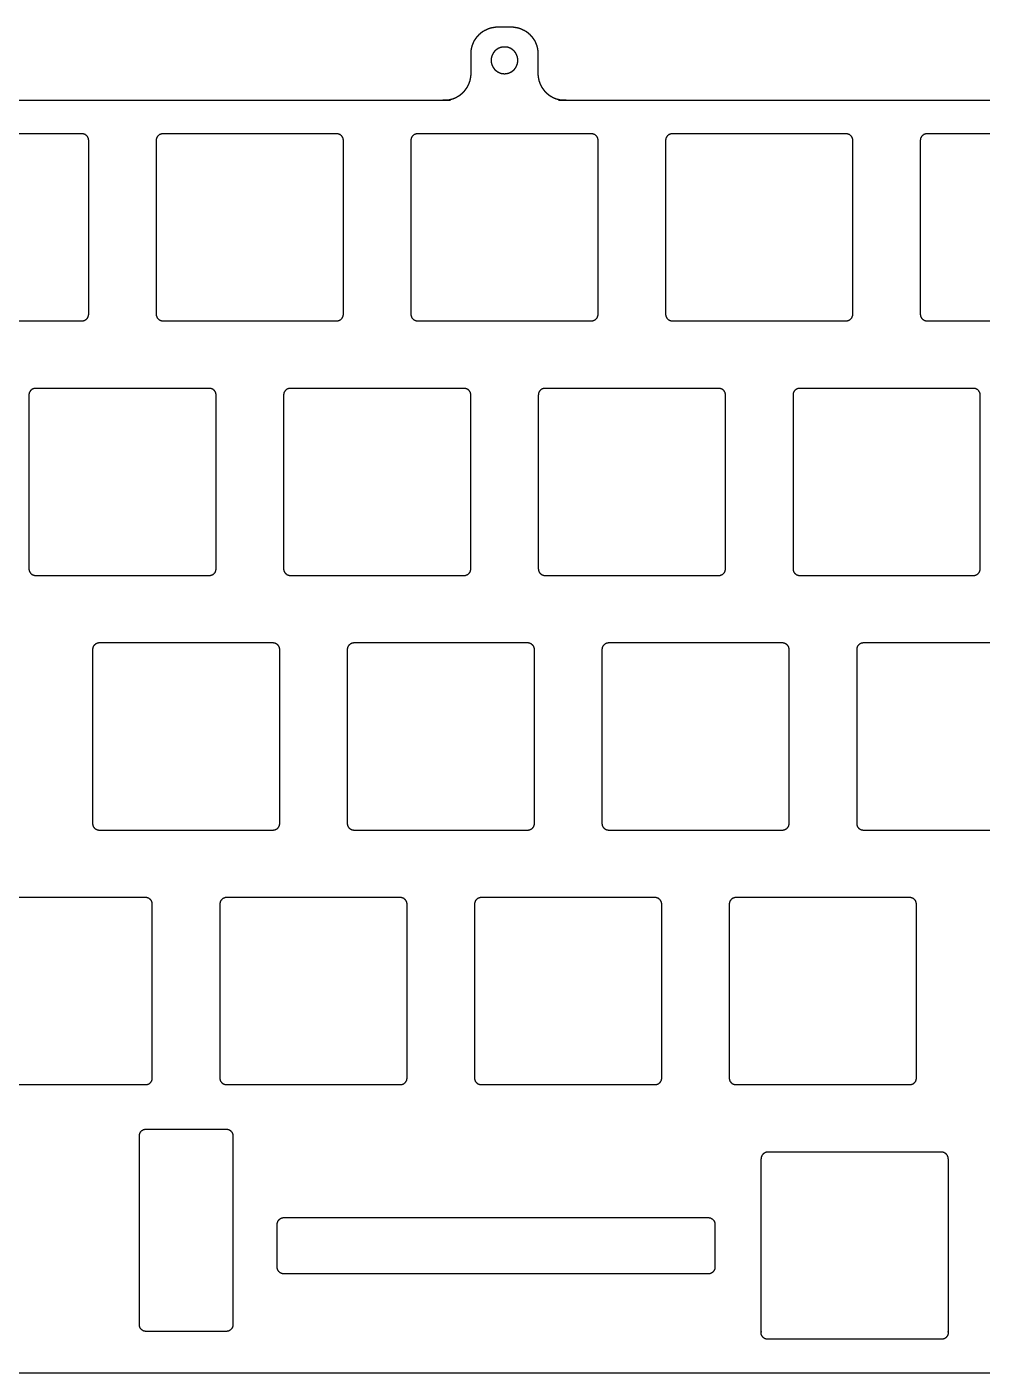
# Model space of a CAD drawing. Header units: millimetres. Extents: x -158 to 147, y 326 to 433.
# Drawn here: x -88.6 to -17.2, y 331.9 to 432.6 of the extents above; entities that cross this region are included whole.
import ezdxf

# ---------------------------------------------------------------- set-up
doc = ezdxf.new("R2010")
doc.units = ezdxf.units.MM
doc.layers.add('Default', color=178, linetype='Continuous', true_color=0x000000)

msp = doc.modelspace()

# ---------------------------------------------------------------- linework, layer by layer
at = {"layer": 'Default'}
for points in [[(-54.71, 432.1, -22.34), (-54.69, 432.12, -22.34), (-54.66, 432.14, -22.34)], [(-54.66, 432.14, -22.34), (-54.64, 432.17, -22.34), (-54.61, 432.19, -22.34)], [(-54.61, 432.19, -22.34), (-54.58, 432.21, -22.34), (-54.55, 432.23, -22.34)], [(-54.55, 432.23, -22.34), (-54.53, 432.25, -22.34), (-54.5, 432.27, -22.34)], [(-54.5, 432.27, -22.34), (-54.47, 432.28, -22.34), (-54.44, 432.3, -22.34)], [(-54.44, 432.3, -22.34), (-54.41, 432.32, -22.34), (-54.38, 432.34, -22.34)], [(-54.38, 432.34, -22.34), (-54.35, 432.35, -22.34), (-54.32, 432.37, -22.34)], [(-54.32, 432.37, -22.34), (-54.29, 432.38, -22.34), (-54.26, 432.4, -22.34)], [(-54.26, 432.4, -22.34), (-54.23, 432.41, -22.34), (-54.2, 432.43, -22.34)], [(-54.2, 432.43, -22.34), (-54.17, 432.44, -22.34), (-54.13, 432.45, -22.34)], [(-54.13, 432.45, -22.34), (-54.1, 432.47, -22.34), (-54.07, 432.48, -22.34)], [(-54.07, 432.48, -22.34), (-54.04, 432.49, -22.34), (-54.01, 432.5, -22.34)], [(-54.01, 432.5, -22.34), (-53.97, 432.51, -22.34), (-53.94, 432.52, -22.34)], [(-53.94, 432.52, -22.34), (-53.91, 432.53, -22.34), (-53.87, 432.54, -22.34)], [(-53.87, 432.54, -22.34), (-53.84, 432.54, -22.34), (-53.81, 432.55, -22.34)], [(-53.81, 432.55, -22.34), (-53.77, 432.56, -22.34), (-53.74, 432.56, -22.34)], [(-53.74, 432.56, -22.34), (-53.71, 432.57, -22.34), (-53.67, 432.57, -22.34)], [(-53.67, 432.57, -22.34), (-53.64, 432.58, -22.34), (-53.6, 432.58, -22.34)], [(-53.6, 432.58, -22.34), (-53.57, 432.59, -22.34), (-53.54, 432.59, -22.34)], [(-53.54, 432.59, -22.34), (-53.5, 432.59, -22.34), (-53.47, 432.59, -22.34)], [(-52.33, 432.59, -22.34), (-52.3, 432.59, -22.34), (-52.26, 432.59, -22.34)], [(-52.26, 432.59, -22.34), (-52.23, 432.59, -22.34), (-52.2, 432.58, -22.34)], [(-52.2, 432.58, -22.34), (-52.16, 432.58, -22.34), (-52.13, 432.57, -22.34)], [(-52.13, 432.57, -22.34), (-52.09, 432.57, -22.34), (-52.06, 432.56, -22.34)], [(-52.06, 432.56, -22.34), (-52.03, 432.56, -22.34), (-51.99, 432.55, -22.34)], [(-51.99, 432.55, -22.34), (-51.96, 432.54, -22.34), (-51.93, 432.54, -22.34)], [(-51.93, 432.54, -22.34), (-51.89, 432.53, -22.34), (-51.86, 432.52, -22.34)], [(-51.86, 432.52, -22.34), (-51.83, 432.51, -22.34), (-51.8, 432.5, -22.34)], [(-51.8, 432.5, -22.34), (-51.76, 432.49, -22.34), (-51.73, 432.48, -22.34)], [(-51.73, 432.48, -22.34), (-51.7, 432.47, -22.34), (-51.67, 432.45, -22.34)], [(-51.67, 432.45, -22.34), (-51.63, 432.44, -22.34), (-51.6, 432.43, -22.34)], [(-51.6, 432.43, -22.34), (-51.57, 432.41, -22.34), (-51.54, 432.4, -22.34)], [(-51.54, 432.4, -22.34), (-51.51, 432.38, -22.34), (-51.48, 432.37, -22.34)], [(-51.48, 432.37, -22.34), (-51.45, 432.35, -22.34), (-51.42, 432.34, -22.34)], [(-51.42, 432.34, -22.34), (-51.39, 432.32, -22.34), (-51.36, 432.3, -22.34)], [(-51.36, 432.3, -22.34), (-51.33, 432.28, -22.34), (-51.3, 432.27, -22.34)], [(-51.3, 432.27, -22.34), (-51.27, 432.25, -22.34), (-51.25, 432.23, -22.34)], [(-51.25, 432.23, -22.34), (-51.22, 432.21, -22.34), (-51.19, 432.19, -22.34)], [(-51.19, 432.19, -22.34), (-51.16, 432.17, -22.34), (-51.14, 432.14, -22.34)], [(-51.14, 432.14, -22.34), (-51.11, 432.12, -22.34), (-51.09, 432.1, -22.34)], [(-55.34, 431.07, -22.34), (-55.33, 431.1, -22.34), (-55.33, 431.13, -22.34)], [(-55.33, 431.13, -22.34), (-55.32, 431.17, -22.34), (-55.31, 431.2, -22.34)], [(-55.31, 431.2, -22.34), (-55.3, 431.23, -22.34), (-55.28, 431.26, -22.34)], [(-55.28, 431.26, -22.34), (-55.27, 431.3, -22.34), (-55.26, 431.33, -22.34)], [(-55.26, 431.33, -22.34), (-55.25, 431.36, -22.34), (-55.23, 431.39, -22.34)], [(-55.23, 431.39, -22.34), (-55.22, 431.42, -22.34), (-55.21, 431.45, -22.34)], [(-55.21, 431.45, -22.34), (-55.19, 431.48, -22.34), (-55.18, 431.51, -22.34)], [(-55.18, 431.51, -22.34), (-55.16, 431.54, -22.34), (-55.14, 431.57, -22.34)], [(-55.14, 431.57, -22.34), (-55.13, 431.6, -22.34), (-55.11, 431.63, -22.34)], [(-55.11, 431.63, -22.34), (-55.09, 431.66, -22.34), (-55.07, 431.69, -22.34)], [(-55.07, 431.69, -22.34), (-55.05, 431.72, -22.34), (-55.03, 431.75, -22.34)], [(-55.03, 431.75, -22.34), (-55.01, 431.77, -22.34), (-54.99, 431.8, -22.34)], [(-54.99, 431.8, -22.34), (-54.97, 431.83, -22.34), (-54.95, 431.86, -22.34)], [(-54.95, 431.86, -22.34), (-54.93, 431.88, -22.34), (-54.91, 431.91, -22.34)], [(-54.91, 431.91, -22.34), (-54.88, 431.93, -22.34), (-54.86, 431.96, -22.34)], [(-54.86, 431.96, -22.34), (-54.84, 431.98, -22.34), (-54.81, 432.01, -22.34)], [(-54.81, 432.01, -22.34), (-54.79, 432.03, -22.34), (-54.77, 432.06, -22.34)], [(-54.77, 432.06, -22.34), (-54.74, 432.08, -22.34), (-54.71, 432.1, -22.34)], [(-51.09, 432.1, -22.34), (-51.06, 432.08, -22.34), (-51.03, 432.06, -22.34)], [(-51.03, 432.06, -22.34), (-51.01, 432.03, -22.34), (-50.99, 432.01, -22.34)], [(-50.99, 432.01, -22.34), (-50.96, 431.98, -22.34), (-50.94, 431.96, -22.34)], [(-50.94, 431.96, -22.34), (-50.92, 431.93, -22.34), (-50.89, 431.91, -22.34)], [(-50.89, 431.91, -22.34), (-50.87, 431.88, -22.34), (-50.85, 431.86, -22.34)], [(-50.85, 431.86, -22.34), (-50.83, 431.83, -22.34), (-50.81, 431.8, -22.34)], [(-50.81, 431.8, -22.34), (-50.79, 431.77, -22.34), (-50.77, 431.75, -22.34)], [(-50.77, 431.75, -22.34), (-50.75, 431.72, -22.34), (-50.73, 431.69, -22.34)], [(-50.73, 431.69, -22.34), (-50.71, 431.66, -22.34), (-50.69, 431.63, -22.34)], [(-50.69, 431.63, -22.34), (-50.67, 431.6, -22.34), (-50.66, 431.57, -22.34)], [(-50.66, 431.57, -22.34), (-50.64, 431.54, -22.34), (-50.62, 431.51, -22.34)], [(-50.62, 431.51, -22.34), (-50.61, 431.48, -22.34), (-50.59, 431.45, -22.34)], [(-50.59, 431.45, -22.34), (-50.58, 431.42, -22.34), (-50.57, 431.39, -22.34)], [(-50.57, 431.39, -22.34), (-50.55, 431.36, -22.34), (-50.54, 431.33, -22.34)], [(-50.54, 431.33, -22.34), (-50.53, 431.3, -22.34), (-50.52, 431.26, -22.34)], [(-50.52, 431.26, -22.34), (-50.5, 431.23, -22.34), (-50.49, 431.2, -22.34)], [(-50.49, 431.2, -22.34), (-50.48, 431.17, -22.34), (-50.47, 431.13, -22.34)], [(-50.47, 431.13, -22.34), (-50.47, 431.1, -22.34), (-50.46, 431.07, -22.34)], [(-55.4, 430.73, -22.34), (-55.39, 430.76, -22.34), (-55.39, 430.8, -22.34)], [(-55.4, 430.66, -22.34), (-55.4, 430.7, -22.34), (-55.4, 430.73, -22.34)], [(-55.39, 430.8, -22.34), (-55.39, 430.83, -22.34), (-55.38, 430.87, -22.34)], [(-55.38, 430.87, -22.34), (-55.38, 430.9, -22.34), (-55.37, 430.93, -22.34)], [(-55.37, 430.93, -22.34), (-55.36, 430.97, -22.34), (-55.36, 431, -22.34)], [(-55.36, 431, -22.34), (-55.35, 431.03, -22.34), (-55.34, 431.07, -22.34)], [(-53.89, 430.2, -22.34), (-53.9, 430.18, -22.34), (-53.9, 430.16, -22.34)], [(-53.9, 430.16, -22.34), (-53.9, 430.15, -22.34), (-53.9, 430.13, -22.34)], [(-53.9, 430.13, -22.34), (-53.9, 430.11, -22.34), (-53.9, 430.09, -22.34)], [(-53.9, 430.09, -22.34), (-53.9, 430.08, -22.34), (-53.9, 430.06, -22.34)], [(-53.88, 430.3, -22.34), (-53.88, 430.28, -22.34), (-53.89, 430.27, -22.34)], [(-53.89, 430.27, -22.34), (-53.89, 430.25, -22.34), (-53.89, 430.23, -22.34)], [(-53.89, 430.23, -22.34), (-53.89, 430.21, -22.34), (-53.89, 430.2, -22.34)], [(-53.87, 430.33, -22.34), (-53.87, 430.32, -22.34), (-53.88, 430.3, -22.34)], [(-53.86, 430.37, -22.34), (-53.87, 430.35, -22.34), (-53.87, 430.33, -22.34)], [(-53.85, 430.4, -22.34), (-53.86, 430.38, -22.34), (-53.86, 430.37, -22.34)], [(-53.84, 430.43, -22.34), (-53.85, 430.42, -22.34), (-53.85, 430.4, -22.34)], [(-53.83, 430.47, -22.34), (-53.83, 430.45, -22.34), (-53.84, 430.43, -22.34)], [(-53.81, 430.5, -22.34), (-53.82, 430.48, -22.34), (-53.83, 430.47, -22.34)], [(-53.8, 430.53, -22.34), (-53.81, 430.51, -22.34), (-53.81, 430.5, -22.34)], [(-53.78, 430.56, -22.34), (-53.79, 430.54, -22.34), (-53.8, 430.53, -22.34)], [(-53.77, 430.59, -22.34), (-53.78, 430.58, -22.34), (-53.78, 430.56, -22.34)], [(-53.75, 430.62, -22.34), (-53.76, 430.61, -22.34), (-53.77, 430.59, -22.34)], [(-53.73, 430.65, -22.34), (-53.74, 430.64, -22.34), (-53.75, 430.62, -22.34)], [(-53.71, 430.68, -22.34), (-53.72, 430.66, -22.34), (-53.73, 430.65, -22.34)], [(-53.69, 430.71, -22.34), (-53.7, 430.69, -22.34), (-53.71, 430.68, -22.34)], [(-53.67, 430.73, -22.34), (-53.68, 430.72, -22.34), (-53.69, 430.71, -22.34)], [(-53.65, 430.76, -22.34), (-53.66, 430.75, -22.34), (-53.67, 430.73, -22.34)], [(-53.62, 430.78, -22.34), (-53.63, 430.77, -22.34), (-53.65, 430.76, -22.34)], [(-53.6, 430.81, -22.34), (-53.61, 430.8, -22.34), (-53.62, 430.78, -22.34)], [(-53.57, 430.83, -22.34), (-53.59, 430.82, -22.34), (-53.6, 430.81, -22.34)], [(-53.55, 430.86, -22.34), (-53.56, 430.84, -22.34), (-53.57, 430.83, -22.34)], [(-53.52, 430.88, -22.34), (-53.53, 430.87, -22.34), (-53.55, 430.86, -22.34)], [(-53.49, 430.9, -22.34), (-53.51, 430.89, -22.34), (-53.52, 430.88, -22.34)], [(-53.46, 430.92, -22.34), (-53.48, 430.91, -22.34), (-53.49, 430.9, -22.34)], [(-53.43, 430.94, -22.34), (-53.45, 430.93, -22.34), (-53.46, 430.92, -22.34)], [(-53.41, 430.96, -22.34), (-53.42, 430.95, -22.34), (-53.43, 430.94, -22.34)], [(-53.37, 430.97, -22.34), (-53.39, 430.97, -22.34), (-53.41, 430.96, -22.34)], [(-53.34, 430.99, -22.34), (-53.36, 430.98, -22.34), (-53.37, 430.97, -22.34)], [(-53.31, 431, -22.34), (-53.33, 431, -22.34), (-53.34, 430.99, -22.34)], [(-53.28, 431.02, -22.34), (-53.3, 431.01, -22.34), (-53.31, 431, -22.34)], [(-53.25, 431.03, -22.34), (-53.26, 431.02, -22.34), (-53.28, 431.02, -22.34)], [(-53.22, 431.04, -22.34), (-53.23, 431.04, -22.34), (-53.25, 431.03, -22.34)], [(-53.18, 431.05, -22.34), (-53.2, 431.05, -22.34), (-53.22, 431.04, -22.34)], [(-53.15, 431.06, -22.34), (-53.17, 431.06, -22.34), (-53.18, 431.05, -22.34)], [(-53.12, 431.07, -22.34), (-53.13, 431.07, -22.34), (-53.15, 431.06, -22.34)], [(-53.08, 431.08, -22.34), (-53.1, 431.07, -22.34), (-53.12, 431.07, -22.34)], [(-53.05, 431.08, -22.34), (-53.06, 431.08, -22.34), (-53.08, 431.08, -22.34)], [(-53.01, 431.09, -22.34), (-53.03, 431.08, -22.34), (-53.05, 431.08, -22.34)], [(-52.98, 431.09, -22.34), (-53, 431.09, -22.34), (-53.01, 431.09, -22.34)], [(-52.94, 431.09, -22.34), (-52.96, 431.09, -22.34), (-52.98, 431.09, -22.34)], [(-52.91, 431.09, -22.34), (-52.93, 431.09, -22.34), (-52.94, 431.09, -22.34)], [(-52.87, 431.09, -22.34), (-52.89, 431.09, -22.34), (-52.91, 431.09, -22.34)], [(-52.84, 431.09, -22.34), (-52.86, 431.09, -22.34), (-52.87, 431.09, -22.34)], [(-52.8, 431.09, -22.34), (-52.82, 431.09, -22.34), (-52.84, 431.09, -22.34)], [(-52.77, 431.08, -22.34), (-52.79, 431.09, -22.34), (-52.8, 431.09, -22.34)], [(-52.74, 431.08, -22.34), (-52.75, 431.08, -22.34), (-52.77, 431.08, -22.34)], [(-52.7, 431.07, -22.34), (-52.72, 431.08, -22.34), (-52.74, 431.08, -22.34)], [(-52.67, 431.07, -22.34), (-52.68, 431.07, -22.34), (-52.7, 431.07, -22.34)], [(-52.63, 431.06, -22.34), (-52.65, 431.06, -22.34), (-52.67, 431.07, -22.34)], [(-52.6, 431.05, -22.34), (-52.62, 431.05, -22.34), (-52.63, 431.06, -22.34)], [(-52.57, 431.04, -22.34), (-52.58, 431.04, -22.34), (-52.6, 431.05, -22.34)], [(-52.54, 431.02, -22.34), (-52.55, 431.03, -22.34), (-52.57, 431.04, -22.34)], [(-52.5, 431.01, -22.34), (-52.52, 431.02, -22.34), (-52.54, 431.02, -22.34)], [(-52.47, 431, -22.34), (-52.49, 431, -22.34), (-52.5, 431.01, -22.34)], [(-52.44, 430.98, -22.34), (-52.46, 430.99, -22.34), (-52.47, 431, -22.34)], [(-52.41, 430.97, -22.34), (-52.43, 430.97, -22.34), (-52.44, 430.98, -22.34)], [(-52.38, 430.95, -22.34), (-52.4, 430.96, -22.34), (-52.41, 430.97, -22.34)], [(-52.35, 430.93, -22.34), (-52.37, 430.94, -22.34), (-52.38, 430.95, -22.34)], [(-52.32, 430.91, -22.34), (-52.34, 430.92, -22.34), (-52.35, 430.93, -22.34)], [(-52.29, 430.89, -22.34), (-52.31, 430.9, -22.34), (-52.32, 430.91, -22.34)], [(-52.27, 430.87, -22.34), (-52.28, 430.88, -22.34), (-52.29, 430.89, -22.34)], [(-52.24, 430.84, -22.34), (-52.25, 430.86, -22.34), (-52.27, 430.87, -22.34)], [(-52.21, 430.82, -22.34), (-52.23, 430.83, -22.34), (-52.24, 430.84, -22.34)], [(-52.19, 430.8, -22.34), (-52.2, 430.81, -22.34), (-52.21, 430.82, -22.34)], [(-52.17, 430.77, -22.34), (-52.18, 430.78, -22.34), (-52.19, 430.8, -22.34)], [(-52.14, 430.75, -22.34), (-52.15, 430.76, -22.34), (-52.17, 430.77, -22.34)], [(-52.12, 430.72, -22.34), (-52.13, 430.73, -22.34), (-52.14, 430.75, -22.34)], [(-52.1, 430.69, -22.34), (-52.11, 430.71, -22.34), (-52.12, 430.72, -22.34)], [(-52.08, 430.66, -22.34), (-52.09, 430.68, -22.34), (-52.1, 430.69, -22.34)], [(-52.06, 430.64, -22.34), (-52.07, 430.65, -22.34), (-52.08, 430.66, -22.34)], [(-52.04, 430.61, -22.34), (-52.05, 430.62, -22.34), (-52.06, 430.64, -22.34)], [(-52.02, 430.58, -22.34), (-52.03, 430.59, -22.34), (-52.04, 430.61, -22.34)], [(-52.01, 430.54, -22.34), (-52.02, 430.56, -22.34), (-52.02, 430.58, -22.34)], [(-51.99, 430.51, -22.34), (-52, 430.53, -22.34), (-52.01, 430.54, -22.34)], [(-51.98, 430.48, -22.34), (-51.99, 430.5, -22.34), (-51.99, 430.51, -22.34)], [(-51.97, 430.45, -22.34), (-51.97, 430.47, -22.34), (-51.98, 430.48, -22.34)], [(-51.95, 430.42, -22.34), (-51.96, 430.43, -22.34), (-51.97, 430.45, -22.34)], [(-51.94, 430.38, -22.34), (-51.95, 430.4, -22.34), (-51.95, 430.42, -22.34)], [(-51.93, 430.35, -22.34), (-51.94, 430.37, -22.34), (-51.94, 430.38, -22.34)], [(-51.93, 430.32, -22.34), (-51.93, 430.33, -22.34), (-51.93, 430.35, -22.34)], [(-51.92, 430.28, -22.34), (-51.92, 430.3, -22.34), (-51.93, 430.32, -22.34)], [(-51.91, 430.25, -22.34), (-51.92, 430.27, -22.34), (-51.92, 430.28, -22.34)], [(-51.91, 430.21, -22.34), (-51.91, 430.23, -22.34), (-51.91, 430.25, -22.34)], [(-51.9, 430.18, -22.34), (-51.91, 430.2, -22.34), (-51.91, 430.21, -22.34)], [(-51.9, 430.15, -22.34), (-51.9, 430.16, -22.34), (-51.9, 430.18, -22.34)], [(-51.9, 430.11, -22.34), (-51.9, 430.13, -22.34), (-51.9, 430.15, -22.34)], [(-51.9, 430.08, -22.34), (-51.9, 430.09, -22.34), (-51.9, 430.11, -22.34)], [(-50.46, 431.07, -22.34), (-50.45, 431.03, -22.34), (-50.44, 431, -22.34)], [(-50.44, 431, -22.34), (-50.44, 430.97, -22.34), (-50.43, 430.93, -22.34)], [(-50.43, 430.93, -22.34), (-50.42, 430.9, -22.34), (-50.42, 430.87, -22.34)], [(-50.42, 430.87, -22.34), (-50.41, 430.83, -22.34), (-50.41, 430.8, -22.34)], [(-50.41, 430.8, -22.34), (-50.41, 430.76, -22.34), (-50.4, 430.73, -22.34)], [(-50.4, 430.73, -22.34), (-50.4, 430.7, -22.34), (-50.4, 430.66, -22.34)], [(-53.9, 430.06, -22.34), (-53.9, 430.04, -22.34), (-53.9, 430.02, -22.34)], [(-53.9, 430.02, -22.34), (-53.9, 430.01, -22.34), (-53.89, 429.99, -22.34)], [(-53.89, 429.99, -22.34), (-53.89, 429.97, -22.34), (-53.89, 429.95, -22.34)], [(-53.89, 429.95, -22.34), (-53.89, 429.94, -22.34), (-53.89, 429.92, -22.34)], [(-53.89, 429.92, -22.34), (-53.88, 429.9, -22.34), (-53.88, 429.89, -22.34)], [(-53.88, 429.89, -22.34), (-53.87, 429.87, -22.34), (-53.87, 429.85, -22.34)], [(-53.87, 429.85, -22.34), (-53.87, 429.84, -22.34), (-53.86, 429.82, -22.34)], [(-53.86, 429.82, -22.34), (-53.86, 429.8, -22.34), (-53.85, 429.79, -22.34)], [(-53.85, 429.79, -22.34), (-53.85, 429.77, -22.34), (-53.84, 429.75, -22.34)], [(-53.84, 429.75, -22.34), (-53.83, 429.74, -22.34), (-53.83, 429.72, -22.34)], [(-53.83, 429.72, -22.34), (-53.82, 429.7, -22.34), (-53.81, 429.69, -22.34)], [(-53.81, 429.69, -22.34), (-53.81, 429.67, -22.34), (-53.8, 429.66, -22.34)], [(-53.8, 429.66, -22.34), (-53.79, 429.64, -22.34), (-53.78, 429.63, -22.34)], [(-53.78, 429.63, -22.34), (-53.78, 429.61, -22.34), (-53.77, 429.6, -22.34)], [(-53.77, 429.6, -22.34), (-53.76, 429.58, -22.34), (-53.75, 429.57, -22.34)], [(-53.75, 429.57, -22.34), (-53.74, 429.55, -22.34), (-53.73, 429.54, -22.34)], [(-53.73, 429.54, -22.34), (-53.72, 429.52, -22.34), (-53.71, 429.51, -22.34)], [(-53.71, 429.51, -22.34), (-53.7, 429.49, -22.34), (-53.69, 429.48, -22.34)], [(-53.69, 429.48, -22.34), (-53.68, 429.47, -22.34), (-53.67, 429.45, -22.34)], [(-53.67, 429.45, -22.34), (-53.66, 429.44, -22.34), (-53.65, 429.43, -22.34)], [(-53.65, 429.43, -22.34), (-53.63, 429.41, -22.34), (-53.62, 429.4, -22.34)], [(-53.62, 429.4, -22.34), (-53.61, 429.39, -22.34), (-53.6, 429.38, -22.34)], [(-53.6, 429.38, -22.34), (-53.59, 429.37, -22.34), (-53.57, 429.35, -22.34)], [(-53.57, 429.35, -22.34), (-53.56, 429.34, -22.34), (-53.55, 429.33, -22.34)], [(-53.55, 429.33, -22.34), (-53.53, 429.32, -22.34), (-53.52, 429.31, -22.34)], [(-53.52, 429.31, -22.34), (-53.51, 429.3, -22.34), (-53.49, 429.29, -22.34)], [(-53.49, 429.29, -22.34), (-53.48, 429.28, -22.34), (-53.46, 429.27, -22.34)], [(-53.46, 429.27, -22.34), (-53.45, 429.26, -22.34), (-53.43, 429.25, -22.34)], [(-53.43, 429.25, -22.34), (-53.42, 429.24, -22.34), (-53.41, 429.23, -22.34)], [(-53.41, 429.23, -22.34), (-53.39, 429.22, -22.34), (-53.37, 429.21, -22.34)], [(-53.37, 429.21, -22.34), (-53.36, 429.21, -22.34), (-53.34, 429.2, -22.34)], [(-53.34, 429.2, -22.34), (-53.33, 429.19, -22.34), (-53.31, 429.18, -22.34)], [(-53.31, 429.18, -22.34), (-53.3, 429.18, -22.34), (-53.28, 429.17, -22.34)], [(-53.28, 429.17, -22.34), (-53.26, 429.16, -22.34), (-53.25, 429.16, -22.34)], [(-53.25, 429.16, -22.34), (-53.23, 429.15, -22.34), (-53.22, 429.14, -22.34)], [(-53.22, 429.14, -22.34), (-53.2, 429.14, -22.34), (-53.18, 429.13, -22.34)], [(-53.18, 429.13, -22.34), (-53.17, 429.13, -22.34), (-53.15, 429.12, -22.34)], [(-53.15, 429.12, -22.34), (-53.13, 429.12, -22.34), (-53.12, 429.12, -22.34)], [(-53.12, 429.12, -22.34), (-53.1, 429.11, -22.34), (-53.08, 429.11, -22.34)], [(-53.08, 429.11, -22.34), (-53.06, 429.11, -22.34), (-53.05, 429.1, -22.34)], [(-53.05, 429.1, -22.34), (-53.03, 429.1, -22.34), (-53.01, 429.1, -22.34)], [(-53.01, 429.1, -22.34), (-53, 429.1, -22.34), (-52.98, 429.1, -22.34)], [(-52.98, 429.1, -22.34), (-52.96, 429.1, -22.34), (-52.94, 429.09, -22.34)], [(-52.94, 429.09, -22.34), (-52.93, 429.09, -22.34), (-52.91, 429.09, -22.34)], [(-52.91, 429.09, -22.34), (-52.89, 429.09, -22.34), (-52.87, 429.09, -22.34)], [(-52.87, 429.09, -22.34), (-52.86, 429.09, -22.34), (-52.84, 429.1, -22.34)], [(-52.84, 429.1, -22.34), (-52.82, 429.1, -22.34), (-52.8, 429.1, -22.34)], [(-52.8, 429.1, -22.34), (-52.79, 429.1, -22.34), (-52.77, 429.1, -22.34)], [(-52.77, 429.1, -22.34), (-52.75, 429.1, -22.34), (-52.74, 429.11, -22.34)], [(-52.74, 429.11, -22.34), (-52.72, 429.11, -22.34), (-52.7, 429.11, -22.34)], [(-52.7, 429.11, -22.34), (-52.68, 429.12, -22.34), (-52.67, 429.12, -22.34)], [(-52.67, 429.12, -22.34), (-52.65, 429.13, -22.34), (-52.63, 429.13, -22.34)], [(-52.63, 429.13, -22.34), (-52.62, 429.13, -22.34), (-52.6, 429.14, -22.34)], [(-52.6, 429.14, -22.34), (-52.58, 429.14, -22.34), (-52.57, 429.15, -22.34)], [(-52.57, 429.15, -22.34), (-52.55, 429.16, -22.34), (-52.54, 429.16, -22.34)], [(-52.54, 429.16, -22.34), (-52.52, 429.17, -22.34), (-52.5, 429.18, -22.34)], [(-52.5, 429.18, -22.34), (-52.49, 429.18, -22.34), (-52.47, 429.19, -22.34)], [(-52.47, 429.19, -22.34), (-52.46, 429.2, -22.34), (-52.44, 429.21, -22.34)], [(-52.44, 429.21, -22.34), (-52.43, 429.21, -22.34), (-52.41, 429.22, -22.34)], [(-52.41, 429.22, -22.34), (-52.4, 429.23, -22.34), (-52.38, 429.24, -22.34)], [(-52.38, 429.24, -22.34), (-52.37, 429.25, -22.34), (-52.35, 429.26, -22.34)], [(-52.35, 429.26, -22.34), (-52.34, 429.27, -22.34), (-52.32, 429.28, -22.34)], [(-52.32, 429.28, -22.34), (-52.31, 429.29, -22.34), (-52.29, 429.3, -22.34)], [(-52.29, 429.3, -22.34), (-52.28, 429.31, -22.34), (-52.27, 429.32, -22.34)], [(-52.27, 429.32, -22.34), (-52.25, 429.33, -22.34), (-52.24, 429.34, -22.34)], [(-52.24, 429.34, -22.34), (-52.23, 429.35, -22.34), (-52.21, 429.37, -22.34)], [(-52.21, 429.37, -22.34), (-52.2, 429.38, -22.34), (-52.19, 429.39, -22.34)], [(-52.19, 429.39, -22.34), (-52.18, 429.4, -22.34), (-52.17, 429.41, -22.34)], [(-52.17, 429.41, -22.34), (-52.15, 429.43, -22.34), (-52.14, 429.44, -22.34)], [(-52.14, 429.44, -22.34), (-52.13, 429.45, -22.34), (-52.12, 429.47, -22.34)], [(-52.12, 429.47, -22.34), (-52.11, 429.48, -22.34), (-52.1, 429.49, -22.34)], [(-52.1, 429.49, -22.34), (-52.09, 429.51, -22.34), (-52.08, 429.52, -22.34)], [(-52.08, 429.52, -22.34), (-52.07, 429.54, -22.34), (-52.06, 429.55, -22.34)], [(-52.06, 429.55, -22.34), (-52.05, 429.57, -22.34), (-52.04, 429.58, -22.34)], [(-52.04, 429.58, -22.34), (-52.03, 429.6, -22.34), (-52.02, 429.61, -22.34)], [(-52.02, 429.61, -22.34), (-52.02, 429.63, -22.34), (-52.01, 429.64, -22.34)], [(-52.01, 429.64, -22.34), (-52, 429.66, -22.34), (-51.99, 429.67, -22.34)], [(-51.99, 429.67, -22.34), (-51.99, 429.69, -22.34), (-51.98, 429.7, -22.34)], [(-51.98, 429.7, -22.34), (-51.97, 429.72, -22.34), (-51.97, 429.74, -22.34)], [(-51.97, 429.74, -22.34), (-51.96, 429.75, -22.34), (-51.95, 429.77, -22.34)], [(-51.95, 429.77, -22.34), (-51.95, 429.79, -22.34), (-51.94, 429.8, -22.34)], [(-51.94, 429.8, -22.34), (-51.94, 429.82, -22.34), (-51.93, 429.84, -22.34)], [(-51.93, 429.87, -22.34), (-51.92, 429.89, -22.34), (-51.92, 429.9, -22.34)], [(-51.93, 429.84, -22.34), (-51.93, 429.85, -22.34), (-51.93, 429.87, -22.34)], [(-51.92, 429.9, -22.34), (-51.92, 429.92, -22.34), (-51.91, 429.94, -22.34)], [(-51.91, 429.97, -22.34), (-51.91, 429.99, -22.34), (-51.9, 430.01, -22.34)], [(-51.91, 429.94, -22.34), (-51.91, 429.95, -22.34), (-51.91, 429.97, -22.34)], [(-51.9, 430.04, -22.34), (-51.9, 430.06, -22.34), (-51.9, 430.08, -22.34)], [(-51.9, 430.01, -22.34), (-51.9, 430.02, -22.34), (-51.9, 430.04, -22.34)], [(-55.73, 428.02, -22.34), (-55.71, 428.05, -22.34), (-55.69, 428.08, -22.34)], [(-55.69, 428.08, -22.34), (-55.67, 428.11, -22.34), (-55.66, 428.14, -22.34)], [(-55.66, 428.14, -22.34), (-55.64, 428.17, -22.34), (-55.62, 428.2, -22.34)], [(-55.62, 428.2, -22.34), (-55.61, 428.23, -22.34), (-55.59, 428.26, -22.34)], [(-55.59, 428.26, -22.34), (-55.58, 428.29, -22.34), (-55.57, 428.32, -22.34)], [(-55.57, 428.32, -22.34), (-55.55, 428.35, -22.34), (-55.54, 428.38, -22.34)], [(-55.54, 428.38, -22.34), (-55.53, 428.42, -22.34), (-55.52, 428.45, -22.34)], [(-55.52, 428.45, -22.34), (-55.5, 428.48, -22.34), (-55.49, 428.51, -22.34)], [(-55.49, 428.51, -22.34), (-55.48, 428.55, -22.34), (-55.47, 428.58, -22.34)], [(-55.47, 428.58, -22.34), (-55.47, 428.61, -22.34), (-55.46, 428.64, -22.34)], [(-55.46, 428.64, -22.34), (-55.45, 428.68, -22.34), (-55.44, 428.71, -22.34)], [(-55.44, 428.71, -22.34), (-55.44, 428.75, -22.34), (-55.43, 428.78, -22.34)], [(-55.43, 428.78, -22.34), (-55.42, 428.81, -22.34), (-55.42, 428.85, -22.34)], [(-55.42, 428.85, -22.34), (-55.41, 428.88, -22.34), (-55.41, 428.91, -22.34)], [(-55.41, 428.91, -22.34), (-55.41, 428.95, -22.34), (-55.4, 428.98, -22.34)], [(-55.4, 428.98, -22.34), (-55.4, 429.02, -22.34), (-55.4, 429.05, -22.34)], [(-50.4, 429.05, -22.34), (-50.4, 429.02, -22.34), (-50.4, 428.98, -22.34)], [(-50.4, 428.98, -22.34), (-50.39, 428.95, -22.34), (-50.39, 428.91, -22.34)], [(-50.39, 428.91, -22.34), (-50.39, 428.88, -22.34), (-50.38, 428.85, -22.34)], [(-50.38, 428.85, -22.34), (-50.38, 428.81, -22.34), (-50.37, 428.78, -22.34)], [(-50.37, 428.78, -22.34), (-50.36, 428.75, -22.34), (-50.36, 428.71, -22.34)], [(-50.36, 428.71, -22.34), (-50.35, 428.68, -22.34), (-50.34, 428.64, -22.34)], [(-50.34, 428.64, -22.34), (-50.33, 428.61, -22.34), (-50.33, 428.58, -22.34)], [(-50.33, 428.58, -22.34), (-50.32, 428.55, -22.34), (-50.31, 428.51, -22.34)], [(-50.31, 428.51, -22.34), (-50.3, 428.48, -22.34), (-50.28, 428.45, -22.34)], [(-50.28, 428.45, -22.34), (-50.27, 428.42, -22.34), (-50.26, 428.38, -22.34)], [(-50.26, 428.38, -22.34), (-50.25, 428.35, -22.34), (-50.23, 428.32, -22.34)], [(-50.23, 428.32, -22.34), (-50.22, 428.29, -22.34), (-50.21, 428.26, -22.34)], [(-50.21, 428.26, -22.34), (-50.19, 428.23, -22.34), (-50.18, 428.2, -22.34)], [(-50.18, 428.2, -22.34), (-50.16, 428.17, -22.34), (-50.14, 428.14, -22.34)], [(-50.14, 428.14, -22.34), (-50.13, 428.11, -22.34), (-50.11, 428.08, -22.34)], [(-50.11, 428.08, -22.34), (-50.09, 428.05, -22.34), (-50.07, 428.02, -22.34)], [(-57.33, 427.12, -22.34), (-57.3, 427.12, -22.34), (-57.26, 427.12, -22.34)], [(-57.26, 427.12, -22.34), (-57.23, 427.13, -22.34), (-57.2, 427.13, -22.34)], [(-57.2, 427.13, -22.34), (-57.16, 427.13, -22.34), (-57.13, 427.14, -22.34)], [(-57.13, 427.14, -22.34), (-57.09, 427.14, -22.34), (-57.06, 427.15, -22.34)], [(-57.06, 427.15, -22.34), (-57.03, 427.15, -22.34), (-56.99, 427.16, -22.34)], [(-56.99, 427.16, -22.34), (-56.96, 427.17, -22.34), (-56.93, 427.18, -22.34)], [(-56.93, 427.18, -22.34), (-56.89, 427.18, -22.34), (-56.86, 427.19, -22.34)], [(-56.86, 427.19, -22.34), (-56.83, 427.2, -22.34), (-56.8, 427.21, -22.34)], [(-56.8, 427.21, -22.34), (-56.76, 427.22, -22.34), (-56.73, 427.23, -22.34)], [(-56.73, 427.23, -22.34), (-56.7, 427.25, -22.34), (-56.67, 427.26, -22.34)], [(-56.67, 427.26, -22.34), (-56.63, 427.27, -22.34), (-56.6, 427.28, -22.34)], [(-56.6, 427.28, -22.34), (-56.57, 427.3, -22.34), (-56.54, 427.31, -22.34)], [(-56.54, 427.31, -22.34), (-56.51, 427.33, -22.34), (-56.48, 427.34, -22.34)], [(-56.48, 427.34, -22.34), (-56.45, 427.36, -22.34), (-56.42, 427.38, -22.34)], [(-56.42, 427.38, -22.34), (-56.39, 427.39, -22.34), (-56.36, 427.41, -22.34)], [(-56.36, 427.41, -22.34), (-56.33, 427.43, -22.34), (-56.3, 427.45, -22.34)], [(-56.3, 427.45, -22.34), (-56.27, 427.47, -22.34), (-56.25, 427.48, -22.34)], [(-56.25, 427.48, -22.34), (-56.22, 427.5, -22.34), (-56.19, 427.52, -22.34)], [(-56.19, 427.52, -22.34), (-56.16, 427.55, -22.34), (-56.14, 427.57, -22.34)], [(-56.14, 427.57, -22.34), (-56.11, 427.59, -22.34), (-56.09, 427.61, -22.34)], [(-56.09, 427.61, -22.34), (-56.06, 427.63, -22.34), (-56.03, 427.66, -22.34)], [(-56.03, 427.66, -22.34), (-56.01, 427.68, -22.34), (-55.99, 427.7, -22.34)], [(-55.99, 427.7, -22.34), (-55.96, 427.73, -22.34), (-55.94, 427.75, -22.34)], [(-55.94, 427.75, -22.34), (-55.92, 427.78, -22.34), (-55.89, 427.8, -22.34)], [(-55.89, 427.8, -22.34), (-55.87, 427.83, -22.34), (-55.85, 427.86, -22.34)], [(-55.85, 427.86, -22.34), (-55.83, 427.88, -22.34), (-55.81, 427.91, -22.34)], [(-55.81, 427.91, -22.34), (-55.79, 427.94, -22.34), (-55.77, 427.97, -22.34)], [(-55.77, 427.97, -22.34), (-55.75, 427.99, -22.34), (-55.73, 428.02, -22.34)], [(-50.07, 428.02, -22.34), (-50.05, 427.99, -22.34), (-50.03, 427.97, -22.34)], [(-50.03, 427.97, -22.34), (-50.01, 427.94, -22.34), (-49.99, 427.91, -22.34)], [(-49.99, 427.91, -22.34), (-49.97, 427.88, -22.34), (-49.95, 427.86, -22.34)], [(-49.95, 427.86, -22.34), (-49.93, 427.83, -22.34), (-49.91, 427.8, -22.34)], [(-49.91, 427.8, -22.34), (-49.88, 427.78, -22.34), (-49.86, 427.75, -22.34)], [(-49.86, 427.75, -22.34), (-49.84, 427.73, -22.34), (-49.81, 427.7, -22.34)], [(-49.81, 427.7, -22.34), (-49.79, 427.68, -22.34), (-49.77, 427.66, -22.34)], [(-49.77, 427.66, -22.34), (-49.74, 427.63, -22.34), (-49.71, 427.61, -22.34)], [(-49.71, 427.61, -22.34), (-49.69, 427.59, -22.34), (-49.66, 427.57, -22.34)], [(-49.66, 427.57, -22.34), (-49.64, 427.55, -22.34), (-49.61, 427.52, -22.34)], [(-49.61, 427.52, -22.34), (-49.58, 427.5, -22.34), (-49.55, 427.48, -22.34)], [(-49.55, 427.48, -22.34), (-49.53, 427.47, -22.34), (-49.5, 427.45, -22.34)], [(-49.5, 427.45, -22.34), (-49.47, 427.43, -22.34), (-49.44, 427.41, -22.34)], [(-49.44, 427.41, -22.34), (-49.41, 427.39, -22.34), (-49.38, 427.38, -22.34)], [(-49.38, 427.38, -22.34), (-49.35, 427.36, -22.34), (-49.32, 427.34, -22.34)], [(-49.32, 427.34, -22.34), (-49.29, 427.33, -22.34), (-49.26, 427.31, -22.34)], [(-49.26, 427.31, -22.34), (-49.23, 427.3, -22.34), (-49.2, 427.28, -22.34)], [(-49.2, 427.28, -22.34), (-49.17, 427.27, -22.34), (-49.13, 427.26, -22.34)], [(-49.13, 427.26, -22.34), (-49.1, 427.25, -22.34), (-49.07, 427.23, -22.34)], [(-49.07, 427.23, -22.34), (-49.04, 427.22, -22.34), (-49.01, 427.21, -22.34)], [(-49.01, 427.21, -22.34), (-48.97, 427.2, -22.34), (-48.94, 427.19, -22.34)], [(-48.94, 427.19, -22.34), (-48.91, 427.18, -22.34), (-48.87, 427.18, -22.34)], [(-48.87, 427.18, -22.34), (-48.84, 427.17, -22.34), (-48.81, 427.16, -22.34)], [(-48.81, 427.16, -22.34), (-48.77, 427.15, -22.34), (-48.74, 427.15, -22.34)], [(-48.74, 427.15, -22.34), (-48.71, 427.14, -22.34), (-48.67, 427.14, -22.34)], [(-48.67, 427.14, -22.34), (-48.64, 427.13, -22.34), (-48.6, 427.13, -22.34)], [(-48.6, 427.13, -22.34), (-48.57, 427.13, -22.34), (-48.54, 427.12, -22.34)], [(-48.54, 427.12, -22.34), (-48.5, 427.12, -22.34), (-48.47, 427.12, -22.34)], [(-84.5, 424.6, -22.34), (-91, 424.6, -22.34), (-97.5, 424.6, -22.34)], [(-84, 411.1, -22.34), (-84, 417.6, -22.34), (-84, 424.1, -22.34)], [(-78.95, 424.1, -22.34), (-78.95, 417.6, -22.34), (-78.95, 411.1, -22.34)], [(-65.45, 424.6, -22.34), (-71.95, 424.6, -22.34), (-78.45, 424.6, -22.34)], [(-64.95, 411.1, -22.34), (-64.95, 417.6, -22.34), (-64.95, 424.1, -22.34)], [(-59.9, 424.1, -22.34), (-59.9, 417.6, -22.34), (-59.9, 411.1, -22.34)], [(-46.4, 424.6, -22.34), (-52.9, 424.6, -22.34), (-59.4, 424.6, -22.34)], [(-45.9, 411.1, -22.34), (-45.9, 417.6, -22.34), (-45.9, 424.1, -22.34)], [(-40.85, 424.1, -22.34), (-40.85, 417.6, -22.34), (-40.85, 411.1, -22.34)], [(-27.35, 424.6, -22.34), (-33.85, 424.6, -22.34), (-40.35, 424.6, -22.34)], [(-26.85, 411.1, -22.34), (-26.85, 417.6, -22.34), (-26.85, 424.1, -22.34)], [(-21.8, 424.1, -22.34), (-21.8, 417.6, -22.34), (-21.8, 411.1, -22.34)], [(-8.3, 424.6, -22.34), (-14.8, 424.6, -22.34), (-21.3, 424.6, -22.34)], [(-97.5, 410.6, -22.34), (-91, 410.6, -22.34), (-84.5, 410.6, -22.34)], [(-78.45, 410.6, -22.34), (-71.95, 410.6, -22.34), (-65.45, 410.6, -22.34)], [(-59.4, 410.6, -22.34), (-52.9, 410.6, -22.34), (-46.4, 410.6, -22.34)], [(-40.35, 410.6, -22.34), (-33.85, 410.6, -22.34), (-27.35, 410.6, -22.34)], [(-21.3, 410.6, -22.34), (-14.8, 410.6, -22.34), (-8.3, 410.6, -22.34)], [(-88.47, 405.05, -22.34), (-88.47, 398.55, -22.34), (-88.47, 392.05, -22.34)], [(-74.97, 405.55, -22.34), (-81.47, 405.55, -22.34), (-87.97, 405.55, -22.34)], [(-74.47, 392.05, -22.34), (-74.47, 398.55, -22.34), (-74.47, 405.05, -22.34)], [(-69.42, 405.05, -22.34), (-69.42, 398.55, -22.34), (-69.42, 392.05, -22.34)], [(-55.92, 405.55, -22.34), (-62.42, 405.55, -22.34), (-68.92, 405.55, -22.34)], [(-55.42, 392.05, -22.34), (-55.42, 398.55, -22.34), (-55.42, 405.05, -22.34)], [(-50.37, 405.05, -22.34), (-50.37, 398.55, -22.34), (-50.37, 392.05, -22.34)], [(-36.87, 405.55, -22.34), (-43.37, 405.55, -22.34), (-49.87, 405.55, -22.34)], [(-36.37, 392.05, -22.34), (-36.37, 398.55, -22.34), (-36.37, 405.05, -22.34)], [(-31.32, 405.05, -22.34), (-31.32, 398.55, -22.34), (-31.32, 392.05, -22.34)], [(-17.82, 405.55, -22.34), (-24.32, 405.55, -22.34), (-30.82, 405.55, -22.34)], [(-17.32, 392.05, -22.34), (-17.32, 398.55, -22.34), (-17.32, 405.05, -22.34)], [(-87.97, 391.55, -22.34), (-81.47, 391.55, -22.34), (-74.97, 391.55, -22.34)], [(-68.92, 391.55, -22.34), (-62.42, 391.55, -22.34), (-55.92, 391.55, -22.34)], [(-49.87, 391.55, -22.34), (-43.37, 391.55, -22.34), (-36.87, 391.55, -22.34)], [(-30.82, 391.55, -22.34), (-24.32, 391.55, -22.34), (-17.82, 391.55, -22.34)], [(-83.71, 386, -22.34), (-83.71, 379.5, -22.34), (-83.71, 373, -22.34)], [(-70.21, 386.5, -22.34), (-76.71, 386.5, -22.34), (-83.21, 386.5, -22.34)], [(-69.71, 373, -22.34), (-69.71, 379.5, -22.34), (-69.71, 386, -22.34)], [(-64.66, 386, -22.34), (-64.66, 379.5, -22.34), (-64.66, 373, -22.34)], [(-51.16, 386.5, -22.34), (-57.66, 386.5, -22.34), (-64.16, 386.5, -22.34)], [(-50.66, 373, -22.34), (-50.66, 379.5, -22.34), (-50.66, 386, -22.34)], [(-45.61, 386, -22.34), (-45.61, 379.5, -22.34), (-45.61, 373, -22.34)], [(-32.11, 386.5, -22.34), (-38.61, 386.5, -22.34), (-45.11, 386.5, -22.34)], [(-31.61, 373, -22.34), (-31.61, 379.5, -22.34), (-31.61, 386, -22.34)], [(-26.56, 386, -22.34), (-26.56, 379.5, -22.34), (-26.56, 373, -22.34)], [(-13.06, 386.5, -22.34), (-19.56, 386.5, -22.34), (-26.06, 386.5, -22.34)], [(-83.21, 372.5, -22.34), (-76.71, 372.5, -22.34), (-70.21, 372.5, -22.34)], [(-64.16, 372.5, -22.34), (-57.66, 372.5, -22.34), (-51.16, 372.5, -22.34)], [(-45.11, 372.5, -22.34), (-38.61, 372.5, -22.34), (-32.11, 372.5, -22.34)], [(-26.06, 372.5, -22.34), (-19.56, 372.5, -22.34), (-13.06, 372.5, -22.34)], [(-79.74, 367.45, -22.34), (-86.24, 367.45, -22.34), (-92.74, 367.45, -22.34)], [(-79.24, 353.95, -22.34), (-79.24, 360.45, -22.34), (-79.24, 366.95, -22.34)], [(-74.19, 366.95, -22.34), (-74.19, 360.45, -22.34), (-74.19, 353.95, -22.34)], [(-60.69, 367.45, -22.34), (-67.19, 367.45, -22.34), (-73.69, 367.45, -22.34)], [(-60.19, 353.95, -22.34), (-60.19, 360.45, -22.34), (-60.19, 366.95, -22.34)], [(-55.14, 366.95, -22.34), (-55.14, 360.45, -22.34), (-55.14, 353.95, -22.34)], [(-41.64, 367.45, -22.34), (-48.14, 367.45, -22.34), (-54.64, 367.45, -22.34)], [(-41.14, 353.95, -22.34), (-41.14, 360.45, -22.34), (-41.14, 366.95, -22.34)], [(-36.09, 366.95, -22.34), (-36.09, 360.45, -22.34), (-36.09, 353.95, -22.34)], [(-22.59, 367.45, -22.34), (-29.09, 367.45, -22.34), (-35.59, 367.45, -22.34)], [(-22.09, 353.95, -22.34), (-22.09, 360.45, -22.34), (-22.09, 366.95, -22.34)], [(-92.74, 353.45, -22.34), (-86.24, 353.45, -22.34), (-79.74, 353.45, -22.34)], [(-73.69, 353.45, -22.34), (-67.19, 353.45, -22.34), (-60.69, 353.45, -22.34)], [(-54.64, 353.45, -22.34), (-48.14, 353.45, -22.34), (-41.64, 353.45, -22.34)], [(-35.59, 353.45, -22.34), (-29.09, 353.45, -22.34), (-22.59, 353.45, -22.34)], [(-79.71, 350.12, -22.34), (-76.71, 350.12, -22.34), (-73.71, 350.12, -22.34)], [(-20.21, 348.4, -22.34), (-26.71, 348.4, -22.34), (-33.21, 348.4, -22.34)], [(-69.4, 343.5, -22.34), (-53.53, 343.5, -22.34), (-37.66, 343.5, -22.34)], [(-69.9, 339.79, -22.34), (-69.9, 341.4, -22.34), (-69.9, 343, -22.34)], [(-37.16, 343, -22.34), (-37.16, 341.4, -22.34), (-37.16, 339.79, -22.34)], [(-37.66, 339.29, -22.34), (-53.53, 339.29, -22.34), (-69.4, 339.29, -22.34)], [(-73.71, 334.99, -22.34), (-76.71, 334.99, -22.34), (-79.71, 334.99, -22.34)], [(-20.21, 334.4, -22.34), (-26.71, 334.4, -22.34), (-33.21, 334.4, -22.34)]]:
    msp.add_open_spline(points, degree=2, dxfattribs=at)
at = {"layer": 'Default', "extrusion": (0, -1.52687e-08, 1)}
for points, knots in [([(-53.47, 432.59, -22.34), (-53.43, 432.59, -22.34), (-53.4, 432.59, -22.34), (-52.9, 432.59, -22.34), (-52.4, 432.59, -22.34), (-52.37, 432.59, -22.34), (-52.33, 432.59, -22.34)], [-377, -377, -377, -376.819744, -376.819744, -374.180256, -374.180256, -374, -374, -374]), ([(-9.71, 331.87, -22.34), (-9.74, 331.87, -22.34), (-9.78, 331.87, -22.34), (-76.71, 331.87, -22.34), (-143.65, 331.87, -22.34), (-143.68, 331.87, -22.34), (-143.72, 331.87, -22.34)], [-941, -941, -941, -940.998471, -940.998471, -938.001529, -938.001529, -938, -938, -938])]:
    msp.add_open_spline(points, degree=2, knots=knots, dxfattribs=at)
at = {"layer": 'Default', "extrusion": (5.52142e-11, 1.5271e-08, -1)}
msp.add_open_spline([(-55.4, 429.05, -22.34), (-55.4, 429.08, -22.34), (-55.4, 429.12, -22.34), (-55.4, 429.86, -22.34), (-55.4, 430.59, -22.34), (-55.4, 430.63, -22.34), (-55.4, 430.66, -22.34)], degree=2, knots=[-424, -424, -424, -423.872873, -423.872873, -421.127127, -421.127127, -421, -421, -421], dxfattribs=at)
at = {"layer": 'Default', "extrusion": (-5.52142e-11, 1.5271e-08, -1)}
msp.add_open_spline([(-50.4, 430.66, -22.34), (-50.4, 430.63, -22.34), (-50.4, 430.59, -22.34), (-50.4, 429.86, -22.34), (-50.4, 429.12, -22.34), (-50.4, 429.08, -22.34), (-50.4, 429.05, -22.34)], degree=2, knots=[-330, -330, -330, -329.872873, -329.872873, -327.127127, -327.127127, -327, -327, -327], dxfattribs=at)
at = {"layer": 'Default', "extrusion": (0, 1.52687e-08, -1)}
for points, knots in [([(-143.72, 427.12, -22.34), (-143.68, 427.12, -22.34), (-143.65, 427.12, -22.34), (-100.53, 427.12, -22.34), (-57.4, 427.12, -22.34), (-57.37, 427.12, -22.34), (-57.33, 427.12, -22.34)], [-471, -471, -471, -470.997628, -470.997628, -468.002372, -468.002372, -468, -468, -468]), ([(-48.47, 427.12, -22.34), (-48.43, 427.12, -22.34), (-48.4, 427.12, -22.34), (-5.28, 427.12, -22.34), (37.85, 427.12, -22.34), (37.88, 427.12, -22.34), (37.92, 427.12, -22.34)], [-283, -283, -283, -282.997628, -282.997628, -280.002372, -280.002372, -280, -280, -280])]:
    msp.add_open_spline(points, degree=2, knots=knots, dxfattribs=at)
at = {"layer": 'Default'}
for points, weights in [([(-84, 424.1, -22.34), (-84, 424.6, -22.34), (-84.5, 424.6, -22.34)], [1, 0.707106781187, 1]), ([(-78.45, 424.6, -22.34), (-78.95, 424.6, -22.34), (-78.95, 424.1, -22.34)], [1, 0.707106781186, 1]), ([(-64.95, 424.1, -22.34), (-64.95, 424.6, -22.34), (-65.45, 424.6, -22.34)], [1, 0.707106781187, 1]), ([(-59.4, 424.6, -22.34), (-59.9, 424.6, -22.34), (-59.9, 424.1, -22.34)], [1, 0.707106781187, 1]), ([(-45.9, 424.1, -22.34), (-45.9, 424.6, -22.34), (-46.4, 424.6, -22.34)], [1, 0.707106781187, 1]), ([(-40.35, 424.6, -22.34), (-40.85, 424.6, -22.34), (-40.85, 424.1, -22.34)], [1, 0.707106781186, 1]), ([(-26.85, 424.1, -22.34), (-26.85, 424.6, -22.34), (-27.35, 424.6, -22.34)], [1, 0.707106781186, 1]), ([(-21.3, 424.6, -22.34), (-21.8, 424.6, -22.34), (-21.8, 424.1, -22.34)], [1, 0.707106781187, 1]), ([(-84.5, 410.6, -22.34), (-84, 410.6, -22.34), (-84, 411.1, -22.34)], [1, 0.707106781187, 1]), ([(-78.95, 411.1, -22.34), (-78.95, 410.6, -22.34), (-78.45, 410.6, -22.34)], [1, 0.707106781186, 1]), ([(-65.45, 410.6, -22.34), (-64.95, 410.6, -22.34), (-64.95, 411.1, -22.34)], [1, 0.707106781186, 1]), ([(-59.9, 411.1, -22.34), (-59.9, 410.6, -22.34), (-59.4, 410.6, -22.34)], [1, 0.707106781187, 1]), ([(-46.4, 410.6, -22.34), (-45.9, 410.6, -22.34), (-45.9, 411.1, -22.34)], [1, 0.707106781187, 1]), ([(-40.85, 411.1, -22.34), (-40.85, 410.6, -22.34), (-40.35, 410.6, -22.34)], [1, 0.707106781186, 1]), ([(-27.35, 410.6, -22.34), (-26.85, 410.6, -22.34), (-26.85, 411.1, -22.34)], [1, 0.707106781187, 1]), ([(-21.8, 411.1, -22.34), (-21.8, 410.6, -22.34), (-21.3, 410.6, -22.34)], [1, 0.707106781186, 1]), ([(-87.97, 405.55, -22.34), (-88.47, 405.55, -22.34), (-88.47, 405.05, -22.34)], [1, 0.707106781187, 1]), ([(-74.47, 405.05, -22.34), (-74.47, 405.55, -22.34), (-74.97, 405.55, -22.34)], [1, 0.707106781187, 1]), ([(-68.92, 405.55, -22.34), (-69.42, 405.55, -22.34), (-69.42, 405.05, -22.34)], [1, 0.707106781187, 1]), ([(-55.42, 405.05, -22.34), (-55.42, 405.55, -22.34), (-55.92, 405.55, -22.34)], [1, 0.707106781187, 1]), ([(-49.87, 405.55, -22.34), (-50.37, 405.55, -22.34), (-50.37, 405.05, -22.34)], [1, 0.707106781187, 1]), ([(-36.37, 405.05, -22.34), (-36.37, 405.55, -22.34), (-36.87, 405.55, -22.34)], [1, 0.707106781187, 1]), ([(-30.82, 405.55, -22.34), (-31.32, 405.55, -22.34), (-31.32, 405.05, -22.34)], [1, 0.707106781187, 1]), ([(-17.32, 405.05, -22.34), (-17.32, 405.55, -22.34), (-17.82, 405.55, -22.34)], [1, 0.707106781186, 1]), ([(-88.47, 392.05, -22.34), (-88.47, 391.55, -22.34), (-87.97, 391.55, -22.34)], [1, 0.707106781187, 1]), ([(-74.97, 391.55, -22.34), (-74.47, 391.55, -22.34), (-74.47, 392.05, -22.34)], [1, 0.707106781187, 1]), ([(-69.42, 392.05, -22.34), (-69.42, 391.55, -22.34), (-68.92, 391.55, -22.34)], [1, 0.707106781186, 1]), ([(-55.92, 391.55, -22.34), (-55.42, 391.55, -22.34), (-55.42, 392.05, -22.34)], [1, 0.707106781187, 1]), ([(-50.37, 392.05, -22.34), (-50.37, 391.55, -22.34), (-49.87, 391.55, -22.34)], [1, 0.707106781187, 1]), ([(-36.87, 391.55, -22.34), (-36.37, 391.55, -22.34), (-36.37, 392.05, -22.34)], [1, 0.707106781187, 1]), ([(-31.32, 392.05, -22.34), (-31.32, 391.55, -22.34), (-30.82, 391.55, -22.34)], [1, 0.707106781187, 1]), ([(-17.82, 391.55, -22.34), (-17.32, 391.55, -22.34), (-17.32, 392.05, -22.34)], [1, 0.707106781186, 1]), ([(-83.21, 386.5, -22.34), (-83.71, 386.5, -22.34), (-83.71, 386, -22.34)], [1, 0.707106781187, 1]), ([(-69.71, 386, -22.34), (-69.71, 386.5, -22.34), (-70.21, 386.5, -22.34)], [1, 0.707106781187, 1]), ([(-64.16, 386.5, -22.34), (-64.66, 386.5, -22.34), (-64.66, 386, -22.34)], [1, 0.707106781187, 1]), ([(-50.66, 386, -22.34), (-50.66, 386.5, -22.34), (-51.16, 386.5, -22.34)], [1, 0.707106781187, 1]), ([(-45.11, 386.5, -22.34), (-45.61, 386.5, -22.34), (-45.61, 386, -22.34)], [1, 0.707106781186, 1]), ([(-31.61, 386, -22.34), (-31.61, 386.5, -22.34), (-32.11, 386.5, -22.34)], [1, 0.707106781187, 1]), ([(-26.06, 386.5, -22.34), (-26.56, 386.5, -22.34), (-26.56, 386, -22.34)], [1, 0.707106781187, 1]), ([(-83.71, 373, -22.34), (-83.71, 372.5, -22.34), (-83.21, 372.5, -22.34)], [1, 0.707106781187, 1]), ([(-70.21, 372.5, -22.34), (-69.71, 372.5, -22.34), (-69.71, 373, -22.34)], [1, 0.707106781187, 1]), ([(-64.66, 373, -22.34), (-64.66, 372.5, -22.34), (-64.16, 372.5, -22.34)], [1, 0.707106781186, 1]), ([(-51.16, 372.5, -22.34), (-50.66, 372.5, -22.34), (-50.66, 373, -22.34)], [1, 0.707106781187, 1]), ([(-45.61, 373, -22.34), (-45.61, 372.5, -22.34), (-45.11, 372.5, -22.34)], [1, 0.707106781187, 1]), ([(-32.11, 372.5, -22.34), (-31.61, 372.5, -22.34), (-31.61, 373, -22.34)], [1, 0.707106781187, 1]), ([(-26.56, 373, -22.34), (-26.56, 372.5, -22.34), (-26.06, 372.5, -22.34)], [1, 0.707106781186, 1]), ([(-79.24, 366.95, -22.34), (-79.24, 367.45, -22.34), (-79.74, 367.45, -22.34)], [1, 0.707106781187, 1]), ([(-73.69, 367.45, -22.34), (-74.19, 367.45, -22.34), (-74.19, 366.95, -22.34)], [1, 0.707106781186, 1]), ([(-60.19, 366.95, -22.34), (-60.19, 367.45, -22.34), (-60.69, 367.45, -22.34)], [1, 0.707106781187, 1]), ([(-54.64, 367.45, -22.34), (-55.14, 367.45, -22.34), (-55.14, 366.95, -22.34)], [1, 0.707106781187, 1]), ([(-41.14, 366.95, -22.34), (-41.14, 367.45, -22.34), (-41.64, 367.45, -22.34)], [1, 0.707106781187, 1]), ([(-35.59, 367.45, -22.34), (-36.09, 367.45, -22.34), (-36.09, 366.95, -22.34)], [1, 0.707106781187, 1]), ([(-22.09, 366.95, -22.34), (-22.09, 367.45, -22.34), (-22.59, 367.45, -22.34)], [1, 0.707106781187, 1]), ([(-79.74, 353.45, -22.34), (-79.24, 353.45, -22.34), (-79.24, 353.95, -22.34)], [1, 0.707106781186, 1]), ([(-74.19, 353.95, -22.34), (-74.19, 353.45, -22.34), (-73.69, 353.45, -22.34)], [1, 0.707106781187, 1]), ([(-60.69, 353.45, -22.34), (-60.19, 353.45, -22.34), (-60.19, 353.95, -22.34)], [1, 0.707106781187, 1]), ([(-55.14, 353.95, -22.34), (-55.14, 353.45, -22.34), (-54.64, 353.45, -22.34)], [1, 0.707106781186, 1]), ([(-41.64, 353.45, -22.34), (-41.14, 353.45, -22.34), (-41.14, 353.95, -22.34)], [1, 0.707106781186, 1]), ([(-36.09, 353.95, -22.34), (-36.09, 353.45, -22.34), (-35.59, 353.45, -22.34)], [1, 0.707106781187, 1]), ([(-22.59, 353.45, -22.34), (-22.09, 353.45, -22.34), (-22.09, 353.95, -22.34)], [1, 0.707106781186, 1]), ([(-80.21, 349.62, -22.34), (-80.21, 350.12, -22.34), (-79.71, 350.12, -22.34)], [1, 0.707106781187, 1]), ([(-73.71, 350.12, -22.34), (-73.21, 350.12, -22.34), (-73.21, 349.62, -22.34)], [1, 0.707106781187, 1]), ([(-33.21, 348.4, -22.34), (-33.71, 348.4, -22.34), (-33.71, 347.9, -22.34)], [1, 0.707106781187, 1]), ([(-19.71, 347.9, -22.34), (-19.71, 348.4, -22.34), (-20.21, 348.4, -22.34)], [1, 0.707106781187, 1]), ([(-69.9, 343, -22.34), (-69.9, 343.5, -22.34), (-69.4, 343.5, -22.34)], [1, 0.707106781187, 1]), ([(-37.66, 343.5, -22.34), (-37.16, 343.5, -22.34), (-37.16, 343, -22.34)], [1, 0.707106781187, 1]), ([(-69.4, 339.29, -22.34), (-69.9, 339.29, -22.34), (-69.9, 339.79, -22.34)], [1, 0.707106781187, 1]), ([(-37.16, 339.79, -22.34), (-37.16, 339.29, -22.34), (-37.66, 339.29, -22.34)], [1, 0.707106781186, 1]), ([(-79.71, 334.99, -22.34), (-80.21, 334.99, -22.34), (-80.21, 335.49, -22.34)], [1, 0.707106781187, 1]), ([(-73.21, 335.49, -22.34), (-73.21, 334.99, -22.34), (-73.71, 334.99, -22.34)], [1, 0.707106781186, 1]), ([(-33.21, 334.4, -22.34), (-33.71, 334.4, -22.34), (-33.71, 334.9, -22.34)], [1, 0.707106781186, 1]), ([(-19.71, 334.9, -22.34), (-19.71, 334.4, -22.34), (-20.21, 334.4, -22.34)], [1, 0.707106781187, 1])]:
    msp.add_rational_spline(points, weights, degree=2, dxfattribs=at)
for points, knots in [([(-80.21, 335.49, -22.34), (-80.21, 340.41, -22.34), (-80.21, 345.33, -22.34), (-80.21, 347.47, -22.34), (-80.21, 349.62, -22.34)], [0, 0, 0, 9.83458, 9.83458, 14.132272, 14.132272, 14.132272]), ([(-73.21, 349.62, -22.34), (-73.21, 347.47, -22.34), (-73.21, 345.33, -22.34), (-73.21, 340.41, -22.34), (-73.21, 335.49, -22.34)], [0, 0, 0, 4.297692, 4.297692, 14.132272, 14.132272, 14.132272]), ([(-33.71, 334.9, -22.34), (-33.71, 334.94, -22.34), (-33.71, 334.99, -22.34), (-33.71, 341.44, -22.34), (-33.71, 347.9, -22.34)], [0, 0, 0, 0.095038, 0.095038, 13, 13, 13]), ([(-19.71, 347.9, -22.34), (-19.71, 341.44, -22.34), (-19.71, 334.99, -22.34), (-19.71, 334.94, -22.34), (-19.71, 334.9, -22.34)], [0, 0, 0, 12.904962, 12.904962, 13, 13, 13])]:
    msp.add_open_spline(points, degree=2, knots=knots, dxfattribs=at)

doc.saveas('drawing.dxf')
